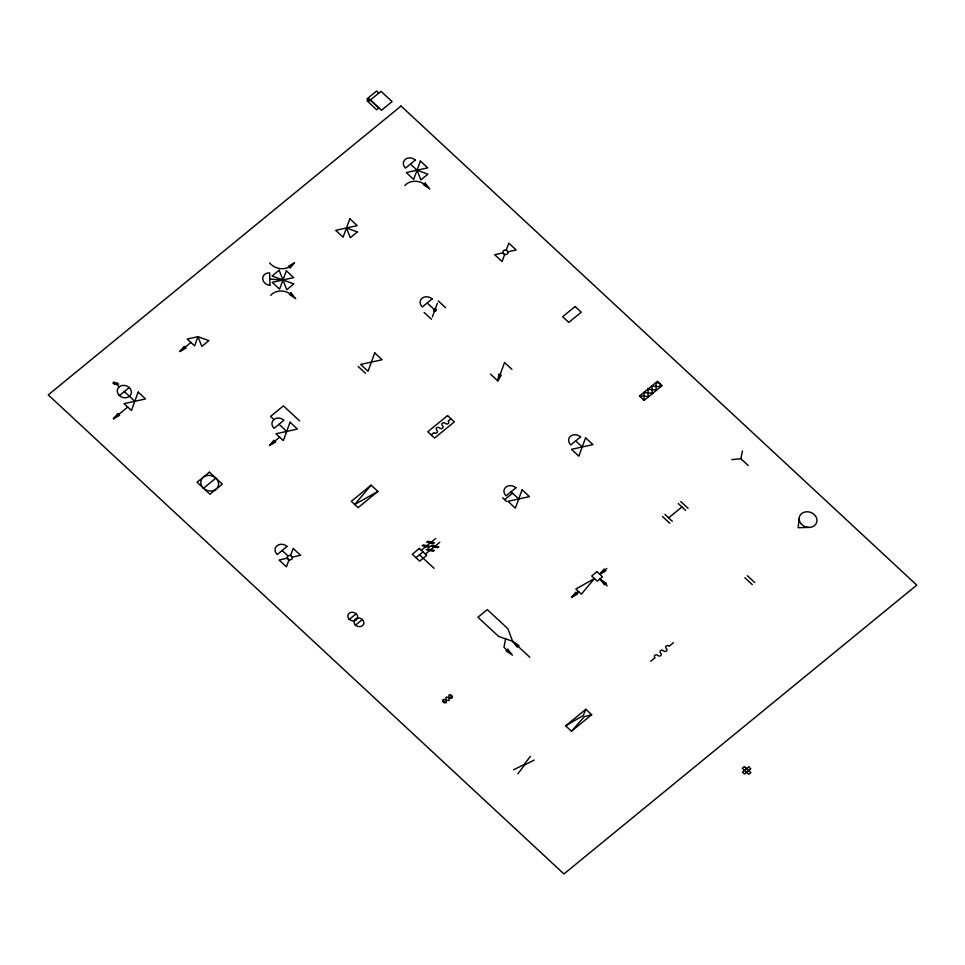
<?xml version="1.0" encoding="UTF-8"?>
<svg xmlns="http://www.w3.org/2000/svg" width="965" height="965" viewBox="0 0 965 965"><rect width="100%" height="100%" fill="white"/><g stroke="black" fill="none" stroke-linecap="round" stroke-linejoin="round"><path stroke-width="1.45" d="M799.129 518.724L798.127 527.71L808.477 527.409M505.6 638.842L503.959 647.322L510.123 653.052M748.237 465.552L740.867 458.713L742.483 450.957M289.054 559.688L286.436 566.829L279.066 559.99L287.413 558.156M290.562 555.575L293.179 548.434L300.549 555.273L292.214 557.107M432.344 317.002L437.398 303.203M504.683 254.386L502.065 261.527L494.695 254.688L503.03 252.854M506.191 250.273L508.808 243.132L516.166 249.971L507.831 251.805M585.839 709.311L583.222 715.523L565.659 725.837L571.473 731.253L591.666 714.715L585.839 709.311L565.659 725.837M517.891 773.761L524.61 764.931L534.26 760.046M530.352 756.415L524.152 764.509L513.621 769.793M113.436 418.762L117.814 413.575L119.66 415.288L113.436 418.762L127.73 407.061M179.876 351.501L184.243 346.314L186.088 348.027L179.876 351.501L190.925 342.454M269.476 445.516L273.855 440.33L275.688 442.042L269.476 445.516L279.645 437.193M571.533 597.359L575.9 592.172L577.745 593.885L571.533 597.359L578.59 591.581M599.748 574.247L604.126 569.061L605.96 570.773L599.748 574.247L606.804 568.469M371.091 485.154L354.722 504.478L377.87 491.45L371.091 485.154L351.332 501.33L358.112 507.626L377.87 491.45M571.473 731.253L584.38 716.609L591.666 714.715M119.419 395.59L129.238 387.556M203.519 488.254L215.871 478.145M433.888 310.718A1.291 1.098 19.5 0 1 434.672 308.981A1.291 1.098 19.5 0 1 436.059 310.609A1.291 1.098 19.5 0 1 433.888 310.718L435.758 309.379M431.186 434.925L434.009 432.61A2.075 1.749 19.5 0 0 436.892 432.827A2.075 1.749 19.5 0 0 436.831 430.306A2.075 1.749 19.5 0 1 436.771 427.784A2.075 1.749 19.5 0 1 439.654 427.99A2.075 1.749 19.5 0 0 442.537 428.207A2.075 1.749 19.5 0 0 442.477 425.686A2.075 1.749 19.5 0 1 442.416 423.153A2.075 1.749 19.5 0 1 445.299 423.37A2.075 1.749 19.5 0 0 448.182 423.587A2.075 1.749 19.5 0 0 448.122 421.066L450.945 418.75M421.295 550.291L435.758 538.446M415.987 557.686L423.044 551.908M425.372 554.067L439.835 542.234M349.33 619.361L356.169 613.764M504.671 499.653L512.524 493.224M355.53 625.127L362.37 619.518M644.138 400.33L662.147 385.578L657.515 381.284L639.505 396.024L644.138 400.33L644.005 392.345M668.612 517.867L681.953 506.951M650.748 661.254L655.03 657.744A2.075 1.749 19.5 0 1 654.97 655.223A2.075 1.749 19.5 0 1 657.853 655.44A2.075 1.749 19.5 0 0 660.736 655.657A2.075 1.749 19.5 0 0 660.675 653.124A2.075 1.749 19.5 0 1 660.615 650.603A2.075 1.749 19.5 0 1 663.498 650.82A2.075 1.749 19.5 0 0 666.381 651.025A2.075 1.749 19.5 0 0 666.32 648.504A2.075 1.749 19.5 0 1 666.26 645.983A2.075 1.749 19.5 0 1 669.143 646.2L673.425 642.69M744.401 770.215L746.488 768.514M731.892 459.617L740.867 458.713M112.796 383.129L117.561 382.912M113.979 384.227L118.755 384.022M269.802 279.102L282.962 279.971M655.693 382.767L659.421 383.045M651.701 386.036L660.76 386.712M647.708 389.305L656.767 389.981M643.715 392.574L652.786 393.25M639.723 395.843L648.794 396.519M643.438 399.679L644.801 399.787M427.519 541.208L434.636 542.873M426.458 542.089L433.575 543.741M431.838 545.225L438.954 546.878M430.776 546.094L437.893 547.746M423.104 544.839L430.221 546.492M422.043 545.707L429.16 547.36M427.423 548.844L434.527 550.496M426.349 549.712L433.466 551.365M512.608 641.279L498.579 636.405L477.952 617.238L487.289 609.603L507.916 628.77L512.608 641.279L517.252 647.129L519.013 645.682L512.608 641.279L529.821 657.262M417.025 170.202L427.917 174.158L420.861 179.936L417.025 170.202L410.427 164.086M450.534 697.9L449.015 698.105L449.183 700.469L446.264 700.313L446.18 702.87L442.826 700.433L443.478 699.396L446.023 699.734L446.035 697.176L448.809 697.466L449.051 694.788L452.283 697.116L451.946 698.19L450.703 698.045M599.868 578.988L606.273 583.391L604.512 584.838L599.868 578.988L607.238 585.827M378.799 93.098L376.579 91.048L366.99 98.9L369.197 100.951L381.03 91.313L392.08 101.578L381.501 110.239L370.451 99.974M680.735 501.51L688.105 508.35M678.262 503.525L685.633 510.376M747.356 575.719L754.726 582.558M744.884 577.745L752.254 584.585M438.243 300.899L445.613 307.751M511.92 369.342L504.55 362.502L497.807 380.898L490.437 374.046M664.933 514.442L672.303 521.293M662.46 516.468L669.831 523.319M427.193 302.962L434.877 310.103M575.683 440.909L582.221 446.976M424.13 312.455L431.5 319.306M511.028 491.836L518.712 498.965M502.669 497.795L506.661 501.51M358.16 366.471L365.53 373.322M299.572 420.873L283.433 405.879L270.562 416.422L273.891 419.522A7.213 6.092 19.5 0 1 283.927 420.257L274.108 428.303A7.213 6.092 19.5 0 1 273.891 419.522M279.018 424.286L286.702 431.415M419.51 554.803L434.045 568.301M113.834 381.814L119.202 386.82M124.328 391.573L134.786 401.283M450.631 694.691L452.525 696.453M282.13 550.496L287.968 555.912M442.609 701.253L444.515 703.015M660.084 383.66L660.169 387.206M655.983 382.538L656.176 390.463M651.99 385.807L652.183 393.732M647.998 389.076L648.191 397.001M640.012 395.614L640.036 396.519M291.201 265.568A14.354 12.135 19.5 0 1 269.621 262.963M270.779 295.302A14.354 12.135 19.5 0 1 292.274 295.519M404.842 185.545A14.354 12.135 19.5 0 1 426.337 185.763M498.845 374.287L497.807 380.898L501.281 375.168L498.845 374.287M138.164 392.092L131.421 410.487L124.051 403.647L145.534 398.931L138.164 392.092M197.982 336.676L194.604 345.868L187.246 339.029L197.982 336.676L208.874 340.633L201.818 346.411L197.982 336.676M286.34 270.767L279.597 289.174L272.227 282.323L293.698 277.618L286.34 270.767M349.837 218.778L343.094 237.173L335.724 230.333L357.207 225.617L349.837 218.778M290.067 422.224L283.324 440.619L275.954 433.78L297.437 429.063L290.067 422.224M420.402 161.01L413.647 179.406L406.289 172.566L427.76 167.85L420.402 161.01M374.746 352.901L368.003 371.296L360.633 364.456L382.104 359.74L374.746 352.901M522.089 489.774L515.346 508.169L507.976 501.33L529.447 496.613L522.089 489.774M585.586 437.772L578.843 456.18L571.473 449.328L592.956 444.624L585.586 437.772M294.47 262.769L290.224 268.041L288.354 266.364L294.47 262.769M594.464 578.59L581.352 594.151L575.828 589.012L594.464 578.59M369.149 99.057L367.038 100.794L376.712 109.781L378.823 108.044L369.149 99.057M401.042 106.029L48.25 394.89L563.958 873.952L916.75 585.104L401.042 106.029M279.126 270.236L272.07 276.014L293.855 283.927L286.798 289.705L279.126 270.236M415.336 160.057L405.517 168.103A7.213 6.092 19.5 0 1 405.312 159.322A7.213 6.092 19.5 0 1 415.336 160.057M357.364 231.938L350.307 237.704L346.471 227.981L357.364 231.938M291.116 292.902L289.343 294.349L295.76 298.764L291.116 292.902M425.179 183.145L423.406 184.58L429.823 188.995L425.179 183.145M209.417 472.162L197.077 482.271L209.96 494.249L222.312 484.141L209.417 472.162M432.103 298.945L422.284 306.979A7.213 6.092 19.5 0 1 422.067 298.197A7.213 6.092 19.5 0 1 432.103 298.945M575.116 306.52L562.655 316.725L568.783 322.419L581.256 312.214L575.116 306.52M287.039 546.467L277.22 554.513A7.213 6.092 19.5 0 1 277.003 545.732A7.213 6.092 19.5 0 1 287.039 546.467M447.555 415.601L427.797 431.777L434.576 438.074L454.334 421.898L447.555 415.601M419.353 548.482L412.296 554.26L419.666 561.111L426.723 555.333L419.353 548.482M515.937 487.808L506.118 495.853A7.213 6.092 19.5 0 1 505.901 487.072A7.213 6.092 19.5 0 1 515.937 487.808M580.592 436.892L570.773 444.925A7.213 6.092 19.5 0 1 570.556 436.144A7.213 6.092 19.5 0 1 580.592 436.892M596.985 571.69L591.702 576.021L597.226 581.147L602.51 576.817L596.985 571.69M507.759 649.312L505.998 650.76L512.403 655.163L507.759 649.312M744.413 766.584L742.326 768.285L748.828 774.316L750.903 772.615L744.413 766.584M748.731 766.898L742.423 772.072L744.498 774.002L750.806 768.828L748.731 766.898M269.959 285.314L269.645 272.902A7.213 6.092 19.5 0 0 262.709 278.583A7.213 6.092 19.5 0 0 269.959 285.314M801.3 524.043A9.071 7.672 19.5 0 0 816.486 522.933A9.071 7.672 19.5 0 0 806.39 511.776A9.071 7.672 19.5 0 0 801.3 524.043M355.204 624.789A5.03 4.246 19.5 0 0 363.612 624.174A5.03 4.246 19.5 0 0 358.015 617.998A5.03 4.246 19.5 0 0 355.204 624.789M349.004 619.035A5.03 4.246 19.5 0 0 357.412 618.42A5.03 4.246 19.5 0 0 351.827 612.244A5.03 4.246 19.5 0 0 349.004 619.035M287.884 558.904A2.593 2.195 19.5 0 0 292.214 558.59A2.593 2.195 19.5 0 0 289.331 555.394A2.593 2.195 19.5 0 0 287.884 558.904M202.94 487.663A9.071 7.672 19.5 0 0 218.126 486.553A9.071 7.672 19.5 0 0 208.018 475.395A9.071 7.672 19.5 0 0 202.94 487.663M503.501 253.602A2.593 2.195 19.5 0 0 507.843 253.288A2.593 2.195 19.5 0 0 504.96 250.104A2.593 2.195 19.5 0 0 503.501 253.602M118.96 395.119A7.213 6.092 19.5 0 0 131.035 394.239A7.213 6.092 19.5 0 0 123.001 385.361A7.213 6.092 19.5 0 0 118.96 395.119"/></g></svg>
